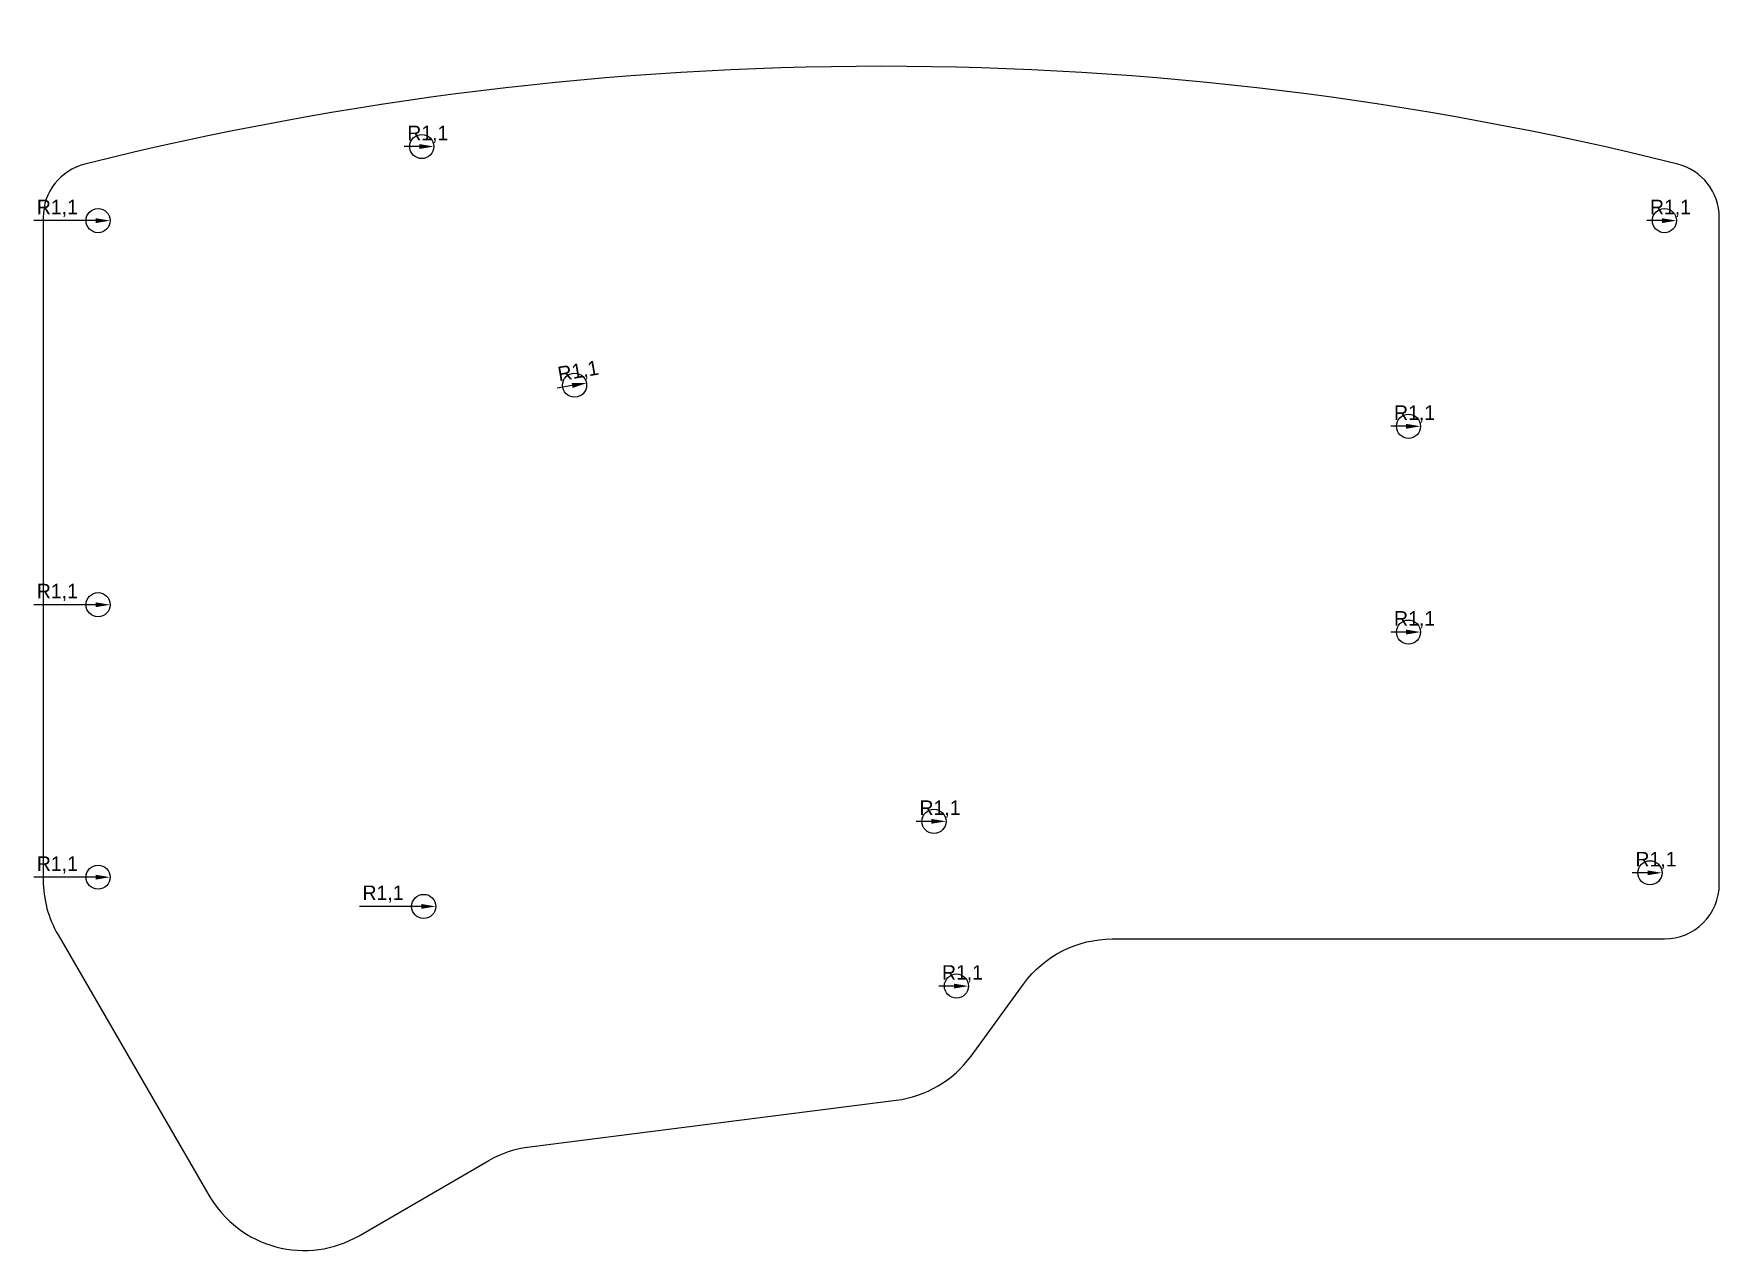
# Model space of a CAD drawing. Header units: millimetres. Extents: x 190 to 344, y -10 to 102.
import ezdxf

# ---------------------------------------------------------------- set-up
doc = ezdxf.new("R2010")
doc.units = ezdxf.units.MM
doc.layers.add('0 (2)', color=7, linetype='Continuous')
doc.layers.add('Dimensions', color=7, linetype='Continuous')
doc.dimstyles.new('ISO-25', dxfattribs={"dimtxt": 2.5, "dimasz": 2.5, "dimexe": 1.25, "dimexo": 0.625, "dimtad": 1, "dimtxsty": 'Standard', "dimcen": 2.5, "dimadec": 0, "dimazin": 0, "dimtfac": 1, "dimtmove": 0, "dimatfit": 3, "dimfxl": 1, "dimarcsym": 0})

# ---------------------------------------------------------------- blocks, each defined once
blk = doc.blocks.new('*D1')
at = {"layer": 'Defpoints', "color": 0}
for p in [(239.43, 69.58), (240.51, 69.76)]:
    blk.add_point(p, dxfattribs=at)
at = {"layer": 'Dimensions', "color": 140, "lineweight": -2}
blk.add_line((239.21, 69.54), (237.83, 69.3), dxfattribs=at)
at = {"layer": 'Dimensions', "color": 140}
blk.add_solid([(239.24, 69.32), (239.17, 69.76), (240.51, 69.76)], dxfattribs=at)
at = {"layer": 'Dimensions', "color": 140, "insert": (239.77, 70.77), "char_height": 1.324, "attachment_point": 5, "rotation": 9.7373}
blk.add_mtext('R1,1', dxfattribs=at)
blk = doc.blocks.new('*D2')
at = {"layer": 'Defpoints', "color": 0}
for p in [(196, 49.57), (197.1, 49.57)]:
    blk.add_point(p, dxfattribs=at)
at = {"layer": 'Dimensions', "color": 140, "lineweight": -2}
blk.add_line((195.78, 49.57), (190.13, 49.57), dxfattribs=at)
at = {"layer": 'Dimensions', "color": 140}
blk.add_solid([(195.78, 49.35), (195.78, 49.79), (197.1, 49.57)], dxfattribs=at)
at = {"layer": 'Dimensions', "color": 140, "insert": (192.29, 50.69), "char_height": 1.324, "attachment_point": 5}
blk.add_mtext('R1,1', dxfattribs=at)
blk = doc.blocks.new('*D3')
at = {"layer": 'Defpoints', "color": 0}
for p in [(315.43, 65.83), (316.53, 65.83)]:
    blk.add_point(p, dxfattribs=at)
at = {"layer": 'Dimensions', "color": 140, "lineweight": -2}
blk.add_line((315.2, 65.83), (313.82, 65.83), dxfattribs=at)
at = {"layer": 'Dimensions', "color": 140}
blk.add_solid([(315.2, 65.61), (315.2, 66.05), (316.53, 65.83)], dxfattribs=at)
at = {"layer": 'Dimensions', "color": 140, "insert": (315.98, 66.95), "char_height": 1.324, "attachment_point": 5}
blk.add_mtext('R1,1', dxfattribs=at)
blk = doc.blocks.new('*D4')
at = {"layer": 'Defpoints', "color": 0}
for p in [(274.23, 14.82), (275.33, 14.82)]:
    blk.add_point(p, dxfattribs=at)
at = {"layer": 'Dimensions', "color": 140, "lineweight": -2}
blk.add_line((274, 14.82), (272.62, 14.82), dxfattribs=at)
at = {"layer": 'Dimensions', "color": 140}
blk.add_solid([(274, 14.6), (274, 15.04), (275.33, 14.82)], dxfattribs=at)
at = {"layer": 'Dimensions', "color": 140, "insert": (274.78, 15.94), "char_height": 1.324, "attachment_point": 5}
blk.add_mtext('R1,1', dxfattribs=at)
blk = doc.blocks.new('*D5')
at = {"layer": 'Defpoints', "color": 0}
for p in [(315.43, 47.08), (316.53, 47.08)]:
    blk.add_point(p, dxfattribs=at)
at = {"layer": 'Dimensions', "color": 140, "lineweight": -2}
blk.add_line((315.2, 47.08), (313.82, 47.08), dxfattribs=at)
at = {"layer": 'Dimensions', "color": 140}
blk.add_solid([(315.2, 46.86), (315.2, 47.3), (316.53, 47.08)], dxfattribs=at)
at = {"layer": 'Dimensions', "color": 140, "insert": (315.98, 48.2), "char_height": 1.324, "attachment_point": 5}
blk.add_mtext('R1,1', dxfattribs=at)
blk = doc.blocks.new('*D6')
at = {"layer": 'Defpoints', "color": 0}
for p in [(225.68, 22.08), (226.78, 22.08)]:
    blk.add_point(p, dxfattribs=at)
at = {"layer": 'Dimensions', "color": 140, "lineweight": -2}
blk.add_line((225.45, 22.08), (219.81, 22.08), dxfattribs=at)
at = {"layer": 'Dimensions', "color": 140}
blk.add_solid([(225.45, 21.86), (225.45, 22.3), (226.78, 22.08)], dxfattribs=at)
at = {"layer": 'Dimensions', "color": 140, "insert": (221.97, 23.2), "char_height": 1.324, "attachment_point": 5}
blk.add_mtext('R1,1', dxfattribs=at)
blk = doc.blocks.new('*D7')
at = {"layer": 'Defpoints', "color": 0}
for p in [(196, 24.74), (197.1, 24.74)]:
    blk.add_point(p, dxfattribs=at)
at = {"layer": 'Dimensions', "color": 140, "lineweight": -2}
blk.add_line((195.78, 24.74), (190.13, 24.74), dxfattribs=at)
at = {"layer": 'Dimensions', "color": 140}
blk.add_solid([(195.78, 24.52), (195.78, 24.96), (197.1, 24.74)], dxfattribs=at)
at = {"layer": 'Dimensions', "color": 140, "insert": (192.29, 25.86), "char_height": 1.324, "attachment_point": 5}
blk.add_mtext('R1,1', dxfattribs=at)
blk = doc.blocks.new('*D8')
at = {"layer": 'Defpoints', "color": 0}
for p in [(196, 84.57), (197.1, 84.57)]:
    blk.add_point(p, dxfattribs=at)
at = {"layer": 'Dimensions', "color": 140, "lineweight": -2}
blk.add_line((195.78, 84.57), (190.13, 84.57), dxfattribs=at)
at = {"layer": 'Dimensions', "color": 140}
blk.add_solid([(195.78, 84.35), (195.78, 84.79), (197.1, 84.57)], dxfattribs=at)
at = {"layer": 'Dimensions', "color": 140, "insert": (192.29, 85.69), "char_height": 1.324, "attachment_point": 5}
blk.add_mtext('R1,1', dxfattribs=at)
blk = doc.blocks.new('*D9')
at = {"layer": 'Defpoints', "color": 0}
for p in [(272.18, 29.83), (273.28, 29.83)]:
    blk.add_point(p, dxfattribs=at)
at = {"layer": 'Dimensions', "color": 140, "lineweight": -2}
blk.add_line((271.95, 29.83), (270.57, 29.83), dxfattribs=at)
at = {"layer": 'Dimensions', "color": 140}
blk.add_solid([(271.95, 29.61), (271.95, 30.05), (273.28, 29.83)], dxfattribs=at)
at = {"layer": 'Dimensions', "color": 140, "insert": (272.73, 30.95), "char_height": 1.324, "attachment_point": 5}
blk.add_mtext('R1,1', dxfattribs=at)
blk = doc.blocks.new('*D10')
at = {"layer": 'Defpoints', "color": 0}
for p in [(225.5, 91.32), (226.6, 91.32)]:
    blk.add_point(p, dxfattribs=at)
at = {"layer": 'Dimensions', "color": 140, "lineweight": -2}
blk.add_line((225.28, 91.32), (223.89, 91.32), dxfattribs=at)
at = {"layer": 'Dimensions', "color": 140}
blk.add_solid([(225.28, 91.1), (225.28, 91.54), (226.6, 91.32)], dxfattribs=at)
at = {"layer": 'Dimensions', "color": 140, "insert": (226.05, 92.44), "char_height": 1.324, "attachment_point": 5}
blk.add_mtext('R1,1', dxfattribs=at)
blk = doc.blocks.new('*D11')
at = {"layer": 'Defpoints', "color": 0}
for p in [(337.43, 25.14), (338.53, 25.14)]:
    blk.add_point(p, dxfattribs=at)
at = {"layer": 'Dimensions', "color": 140, "lineweight": -2}
blk.add_line((337.21, 25.14), (335.82, 25.14), dxfattribs=at)
at = {"layer": 'Dimensions', "color": 140}
blk.add_solid([(337.21, 24.92), (337.21, 25.36), (338.53, 25.14)], dxfattribs=at)
at = {"layer": 'Dimensions', "color": 140, "insert": (337.98, 26.26), "char_height": 1.324, "attachment_point": 5}
blk.add_mtext('R1,1', dxfattribs=at)
blk = doc.blocks.new('*D12')
at = {"layer": 'Defpoints', "color": 0}
for p in [(338.75, 84.57), (339.85, 84.57)]:
    blk.add_point(p, dxfattribs=at)
at = {"layer": 'Dimensions', "color": 140, "lineweight": -2}
blk.add_line((338.53, 84.57), (337.14, 84.57), dxfattribs=at)
at = {"layer": 'Dimensions', "color": 140}
blk.add_solid([(338.53, 84.35), (338.53, 84.79), (339.85, 84.57)], dxfattribs=at)
at = {"layer": 'Dimensions', "color": 140, "insert": (339.3, 85.69), "char_height": 1.324, "attachment_point": 5}
blk.add_mtext('R1,1', dxfattribs=at)

msp = doc.modelspace()

# ---------------------------------------------------------------- linework, layer by layer
at = {"layer": '0 (2)'}
for p, q in [((191, 84.866), (191, 24.5)), ((343.75, 24.116), (343.75, 84.866)), ((192.349, 19.485), (206.13, -4.288)), ((288.418, 19.116), (338.75, 19.116)), ((275.554, 8.445), (280.336, 15.006)), ((235.359, 0.187), (268.73, 4.414)), ((219.797, -7.925), (231.6, -1.082))]:
    msp.add_line(p, q, dxfattribs=at)
for centre in [(225.5, 91.322), (196, 84.572), (338.75, 84.572), (239.4262, 69.5761), (315.4259, 65.8264), (196, 49.572), (315.4259, 47.0767), (272.1762, 29.8266), (337.432, 25.14), (196, 24.744), (225.6763, 22.0765), (274.229, 14.822)]:
    msp.add_circle(centre, 1.1, dxfattribs=at)
for points in [[(339.96, 89.717), (292.2997, 101.6015), (242.4503, 101.6015), (194.79, 89.717)], [(194.79, 89.717), (192.563, 89.1616), (191.0002, 87.1612), (191, 84.866)], [(343.75, 84.866), (343.7498, 87.1612), (342.187, 89.1616), (339.96, 89.717)], [(191, 24.5), (191.0002, 22.7387), (191.4655, 21.0087), (192.349, 19.485)], [(342.2855, 20.5805), (343.2232, 21.5181), (343.75, 22.7899), (343.75, 24.116)], [(338.75, 19.116), (340.0761, 19.116), (341.3479, 19.6428), (342.2855, 20.5805)], [(280.336, 15.006), (282.2184, 17.5888), (285.222, 19.1162), (288.418, 19.116)], [(268.73, 4.414), (271.4628, 4.7604), (273.9316, 6.2188), (275.554, 8.445)], [(231.6, -1.082), (232.7557, -0.4122), (234.0338, 0.0193), (235.359, 0.187)], [(206.13, -4.288), (207.46, -6.5827), (209.6471, -8.2551), (212.2102, -8.9372)], [(212.2102, -8.9372), (214.7733, -9.6193), (217.5024, -9.2552), (219.797, -7.925)]]:
    msp.add_open_spline(points, degree=3, dxfattribs=at)

# ---------------------------------------------------------------- dimensions: what is measured, and where the dimension line sits
at = {"layer": 'Dimensions'}
for center, mpoint, picture, middle in [((225.5, 91.322), (226.6, 91.322), '*D10', (226.05, 91.322)), ((196, 84.572), (197.1, 84.572), '*D8', (192.2924, 84.572)), ((338.75, 84.572), (339.85, 84.572), '*D12', (339.3, 84.572)), ((239.4262, 69.5761), (240.5104, 69.7621), '*D1', (239.9615, 69.6679)), ((315.4259, 65.8264), (316.5259, 65.8264), '*D3', (315.9759, 65.8264)), ((196, 49.572), (197.1, 49.572), '*D2', (192.2924, 49.572)), ((315.4259, 47.0767), (316.5259, 47.0767), '*D5', (315.9759, 47.0767)), ((272.1762, 29.8266), (273.2762, 29.8266), '*D9', (272.7262, 29.8266)), ((196, 24.744), (197.1, 24.744), '*D7', (192.2924, 24.744)), ((337.432, 25.14), (338.532, 25.14), '*D11', (337.982, 25.14)), ((225.6763, 22.0765), (226.7763, 22.0765), '*D6', (221.9687, 22.0765)), ((274.229, 14.822), (275.329, 14.822), '*D4', (274.779, 14.822))]:
    dim = msp.add_radius_dim(center=center, mpoint=mpoint, dimstyle='ISO-25', override={"dimscale": 0.529623, "dimdec": 3, "dimzin": 8, "dimlunit": 2, "dimclrd": 140, "dimclre": 140, "dimclrt": 140}, dxfattribs=at)
    dim.commit()
    dim.dimension.update_dxf_attribs({"geometry": picture, "text_midpoint": middle, "dimtype": 164})

doc.saveas('drawing.dxf')
